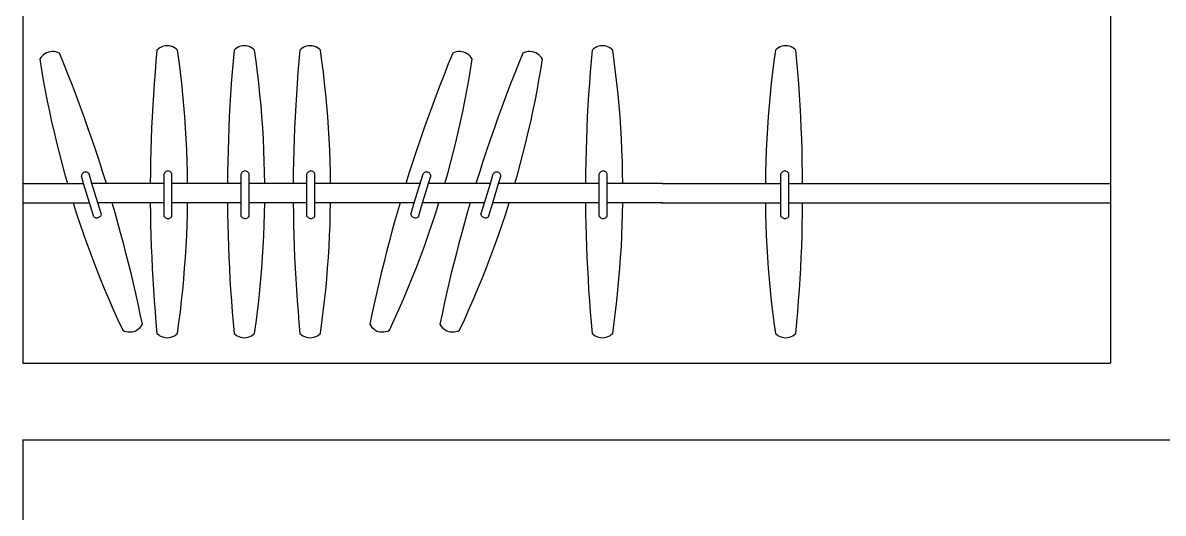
# Model space of a CAD drawing. Header units: centimetres. Extents: x 921 to 2601, y 2858 to 4336.
# Drawn here: x 1569.1 to 1765.6, y 3745.3 to 3829.8 of the extents above; entities that cross this region are included whole.
import ezdxf

# ---------------------------------------------------------------- set-up
doc = ezdxf.new("R2010")
doc.units = ezdxf.units.CM
doc.layers.add('結構', color=7, linetype='Continuous')

msp = doc.modelspace()

# ---------------------------------------------------------------- linework, layer by layer
at = {"layer": '結構'}
for p, q in [((1569.13, 3831.77), (1569.13, 3802.05)), ((1756.52, 3831.77), (1756.52, 3802.05)), ((1593.06, 3825.61), (1592.77, 3825.46)), ((1593.37, 3825.72), (1593.06, 3825.61)), ((1593.69, 3825.78), (1593.37, 3825.72)), ((1594.02, 3825.8), (1593.69, 3825.78)), ((1594.34, 3825.78), (1594.02, 3825.8)), ((1594.66, 3825.72), (1594.34, 3825.78)), ((1594.97, 3825.61), (1594.66, 3825.72)), ((1595.27, 3825.46), (1594.97, 3825.61)), ((1606.35, 3825.61), (1606.06, 3825.46)), ((1606.66, 3825.72), (1606.35, 3825.61)), ((1606.98, 3825.78), (1606.66, 3825.72)), ((1607.31, 3825.8), (1606.98, 3825.78)), ((1607.64, 3825.78), (1607.31, 3825.8)), ((1607.96, 3825.72), (1607.64, 3825.78)), ((1608.27, 3825.61), (1607.96, 3825.72)), ((1608.56, 3825.46), (1608.27, 3825.61)), ((1617.69, 3825.61), (1617.39, 3825.46)), ((1618, 3825.72), (1617.69, 3825.61)), ((1618.32, 3825.78), (1618, 3825.72)), ((1618.64, 3825.8), (1618.32, 3825.78)), ((1618.97, 3825.78), (1618.64, 3825.8)), ((1619.29, 3825.72), (1618.97, 3825.78)), ((1619.6, 3825.61), (1619.29, 3825.72)), ((1619.9, 3825.46), (1619.6, 3825.61)), ((1668.04, 3825.61), (1667.75, 3825.46)), ((1668.35, 3825.72), (1668.04, 3825.61)), ((1668.67, 3825.78), (1668.35, 3825.72)), ((1669, 3825.8), (1668.67, 3825.78)), ((1669.33, 3825.78), (1669, 3825.8)), ((1669.65, 3825.72), (1669.33, 3825.78)), ((1669.96, 3825.61), (1669.65, 3825.72)), ((1670.25, 3825.46), (1669.96, 3825.61)), ((1699.62, 3825.61), (1699.33, 3825.46)), ((1699.93, 3825.72), (1699.62, 3825.61)), ((1700.25, 3825.78), (1699.93, 3825.72)), ((1700.58, 3825.8), (1700.25, 3825.78)), ((1700.9, 3825.78), (1700.58, 3825.8)), ((1701.22, 3825.72), (1700.9, 3825.78)), ((1701.53, 3825.61), (1701.22, 3825.72)), ((1701.83, 3825.46), (1701.53, 3825.61)), ((1572.24, 3823.75), (1572.07, 3823.47)), ((1572.45, 3824), (1572.24, 3823.75)), ((1572.69, 3824.23), (1572.45, 3824)), ((1572.95, 3824.42), (1572.69, 3824.23)), ((1573.24, 3824.58), (1572.95, 3824.42)), ((1573.55, 3824.69), (1573.24, 3824.58)), ((1573.87, 3824.77), (1573.55, 3824.69)), ((1574.19, 3824.8), (1573.87, 3824.77)), ((1574.52, 3824.79), (1574.19, 3824.8)), ((1574.84, 3824.73), (1574.52, 3824.79)), ((1575.16, 3824.64), (1574.84, 3824.73)), ((1575.45, 3824.5), (1575.16, 3824.64)), ((1576.21, 3822.66), (1575.45, 3824.5)), ((1592.25, 3825.06), (1592.08, 3823.15)), ((1592.49, 3825.28), (1592.25, 3825.06)), ((1592.77, 3825.46), (1592.49, 3825.28)), ((1595.54, 3825.28), (1595.27, 3825.46)), ((1595.78, 3825.06), (1595.54, 3825.28)), ((1596.05, 3823.16), (1595.78, 3825.06)), ((1605.54, 3825.06), (1605.37, 3823.15)), ((1605.79, 3825.28), (1605.54, 3825.06)), ((1606.06, 3825.46), (1605.79, 3825.28)), ((1608.83, 3825.28), (1608.56, 3825.46)), ((1609.08, 3825.06), (1608.83, 3825.28)), ((1609.34, 3823.16), (1609.08, 3825.06)), ((1616.88, 3825.06), (1616.7, 3823.15)), ((1617.12, 3825.28), (1616.88, 3825.06)), ((1617.39, 3825.46), (1617.12, 3825.28)), ((1620.17, 3825.28), (1619.9, 3825.46)), ((1620.41, 3825.06), (1620.17, 3825.28)), ((1620.67, 3823.16), (1620.41, 3825.06)), ((1643.2, 3824.5), (1642.45, 3822.66)), ((1643.5, 3824.64), (1643.2, 3824.5)), ((1643.81, 3824.73), (1643.5, 3824.64)), ((1644.14, 3824.79), (1643.81, 3824.73)), ((1644.47, 3824.8), (1644.14, 3824.79)), ((1644.79, 3824.77), (1644.47, 3824.8)), ((1645.11, 3824.69), (1644.79, 3824.77)), ((1645.42, 3824.58), (1645.11, 3824.69)), ((1645.7, 3824.42), (1645.42, 3824.58)), ((1645.97, 3824.23), (1645.7, 3824.42)), ((1646.21, 3824), (1645.97, 3824.23)), ((1646.41, 3823.75), (1646.21, 3824)), ((1646.58, 3823.47), (1646.41, 3823.75)), ((1655.29, 3824.5), (1654.54, 3822.66)), ((1655.59, 3824.64), (1655.29, 3824.5)), ((1655.9, 3824.73), (1655.59, 3824.64)), ((1656.22, 3824.79), (1655.9, 3824.73)), ((1656.55, 3824.8), (1656.22, 3824.79)), ((1656.88, 3824.77), (1656.55, 3824.8)), ((1657.19, 3824.69), (1656.88, 3824.77)), ((1657.5, 3824.58), (1657.19, 3824.69)), ((1657.79, 3824.42), (1657.5, 3824.58)), ((1658.05, 3824.23), (1657.79, 3824.42)), ((1658.29, 3824), (1658.05, 3824.23)), ((1658.5, 3823.75), (1658.29, 3824)), ((1658.67, 3823.47), (1658.5, 3823.75)), ((1667.23, 3825.06), (1667.06, 3823.15)), ((1667.48, 3825.28), (1667.23, 3825.06)), ((1667.75, 3825.46), (1667.48, 3825.28)), ((1670.52, 3825.28), (1670.25, 3825.46)), ((1670.77, 3825.06), (1670.52, 3825.28)), ((1671.03, 3823.16), (1670.77, 3825.06)), ((1698.81, 3825.06), (1698.55, 3823.16)), ((1699.05, 3825.28), (1698.81, 3825.06)), ((1699.33, 3825.46), (1699.05, 3825.28)), ((1702.1, 3825.28), (1701.83, 3825.46)), ((1702.34, 3825.06), (1702.1, 3825.28)), ((1702.52, 3823.15), (1702.34, 3825.06)), ((1572.07, 3823.47), (1572.36, 3821.66)), ((1572.36, 3821.66), (1572.67, 3819.86)), ((1576.94, 3820.81), (1576.21, 3822.66)), ((1592.08, 3823.15), (1591.92, 3821.24)), ((1596.29, 3821.25), (1596.05, 3823.16)), ((1605.37, 3823.15), (1605.21, 3821.24)), ((1609.58, 3821.25), (1609.34, 3823.16)), ((1616.7, 3823.15), (1616.54, 3821.24)), ((1620.92, 3821.25), (1620.67, 3823.16)), ((1642.45, 3822.66), (1641.71, 3820.81)), ((1645.98, 3819.86), (1646.29, 3821.66)), ((1646.29, 3821.66), (1646.58, 3823.47)), ((1654.54, 3822.66), (1653.8, 3820.81)), ((1658.07, 3819.86), (1658.38, 3821.66)), ((1658.38, 3821.66), (1658.67, 3823.47)), ((1667.06, 3823.15), (1666.9, 3821.24)), ((1671.27, 3821.25), (1671.03, 3823.16)), ((1698.55, 3823.16), (1698.3, 3821.25)), ((1702.68, 3821.24), (1702.52, 3823.15)), ((1572.67, 3819.86), (1573, 3818.06)), ((1577.67, 3818.96), (1576.94, 3820.81)), ((1591.92, 3821.24), (1591.77, 3819.32)), ((1596.51, 3819.33), (1596.29, 3821.25)), ((1605.21, 3821.24), (1605.06, 3819.32)), ((1609.8, 3819.33), (1609.58, 3821.25)), ((1616.54, 3821.24), (1616.4, 3819.32)), ((1621.14, 3819.33), (1620.92, 3821.25)), ((1641.71, 3820.81), (1640.99, 3818.96)), ((1645.65, 3818.06), (1645.98, 3819.86)), ((1653.8, 3820.81), (1653.07, 3818.96)), ((1657.74, 3818.06), (1658.07, 3819.86)), ((1666.9, 3821.24), (1666.75, 3819.32)), ((1671.49, 3819.33), (1671.27, 3821.25)), ((1698.3, 3821.25), (1698.08, 3819.33)), ((1702.82, 3819.32), (1702.68, 3821.24)), ((1573, 3818.06), (1573.35, 3816.26)), ((1578.38, 3817.1), (1577.67, 3818.96)), ((1591.77, 3819.32), (1591.64, 3817.4)), ((1596.71, 3817.42), (1596.51, 3819.33)), ((1605.06, 3819.32), (1604.93, 3817.4)), ((1610, 3817.42), (1609.8, 3819.33)), ((1616.4, 3819.32), (1616.27, 3817.4)), ((1621.34, 3817.42), (1621.14, 3819.33)), ((1640.99, 3818.96), (1640.28, 3817.1)), ((1645.31, 3816.26), (1645.65, 3818.06)), ((1653.07, 3818.96), (1652.37, 3817.1)), ((1657.39, 3816.26), (1657.74, 3818.06)), ((1666.75, 3819.32), (1666.62, 3817.4)), ((1671.69, 3817.42), (1671.49, 3819.33)), ((1698.08, 3819.33), (1697.88, 3817.42)), ((1702.95, 3817.4), (1702.82, 3819.32)), ((1573.35, 3816.26), (1573.72, 3814.47)), ((1579.07, 3815.24), (1578.38, 3817.1)), ((1591.64, 3817.4), (1591.52, 3815.49)), ((1596.89, 3815.5), (1596.71, 3817.42)), ((1604.93, 3817.4), (1604.81, 3815.49)), ((1610.18, 3815.5), (1610, 3817.42)), ((1616.27, 3817.4), (1616.15, 3815.49)), ((1621.51, 3815.5), (1621.34, 3817.42)), ((1640.28, 3817.1), (1639.59, 3815.24)), ((1644.94, 3814.47), (1645.31, 3816.26)), ((1652.37, 3817.1), (1651.67, 3815.24)), ((1657.02, 3814.47), (1657.39, 3816.26)), ((1666.62, 3817.4), (1666.5, 3815.49)), ((1671.87, 3815.5), (1671.69, 3817.42)), ((1697.88, 3817.42), (1697.71, 3815.5)), ((1703.07, 3815.49), (1702.95, 3817.4)), ((1573.72, 3814.47), (1574.1, 3812.68)), ((1579.75, 3813.37), (1579.07, 3815.24)), ((1591.52, 3815.49), (1591.42, 3813.57)), ((1597.04, 3813.59), (1596.89, 3815.5)), ((1604.81, 3815.49), (1604.71, 3813.57)), ((1610.34, 3813.59), (1610.18, 3815.5)), ((1616.15, 3815.49), (1616.05, 3813.57)), ((1621.67, 3813.59), (1621.51, 3815.5)), ((1639.59, 3815.24), (1638.91, 3813.37)), ((1644.55, 3812.68), (1644.94, 3814.47)), ((1651.67, 3815.24), (1650.99, 3813.37)), ((1656.64, 3812.68), (1657.02, 3814.47)), ((1666.5, 3815.49), (1666.4, 3813.57)), ((1672.03, 3813.59), (1671.87, 3815.5)), ((1697.71, 3815.5), (1697.55, 3813.59)), ((1703.18, 3813.57), (1703.07, 3815.49)), ((1574.1, 3812.68), (1574.51, 3810.9)), ((1580.42, 3811.49), (1579.75, 3813.37)), ((1591.42, 3813.57), (1591.33, 3811.65)), ((1597.18, 3811.67), (1597.04, 3813.59)), ((1604.71, 3813.57), (1604.62, 3811.65)), ((1610.47, 3811.67), (1610.34, 3813.59)), ((1616.05, 3813.57), (1615.96, 3811.65)), ((1621.81, 3811.67), (1621.67, 3813.59)), ((1638.91, 3813.37), (1638.24, 3811.49)), ((1644.15, 3810.9), (1644.55, 3812.68)), ((1650.99, 3813.37), (1650.32, 3811.49)), ((1656.23, 3810.9), (1656.64, 3812.68)), ((1666.4, 3813.57), (1666.31, 3811.65)), ((1672.16, 3811.67), (1672.03, 3813.59)), ((1697.55, 3813.59), (1697.42, 3811.67)), ((1703.26, 3811.65), (1703.18, 3813.57)), ((1574.51, 3810.9), (1574.93, 3809.12)), ((1581.07, 3809.62), (1580.42, 3811.49)), ((1591.33, 3811.65), (1591.26, 3809.73)), ((1597.29, 3809.74), (1597.18, 3811.67)), ((1604.62, 3811.65), (1604.55, 3809.73)), ((1610.58, 3809.74), (1610.47, 3811.67)), ((1615.96, 3811.65), (1615.88, 3809.73)), ((1621.92, 3809.74), (1621.81, 3811.67)), ((1638.24, 3811.49), (1637.59, 3809.62)), ((1643.72, 3809.12), (1644.15, 3810.9)), ((1650.32, 3811.49), (1649.67, 3809.62)), ((1655.81, 3809.12), (1656.23, 3810.9)), ((1666.31, 3811.65), (1666.24, 3809.73)), ((1672.27, 3809.74), (1672.16, 3811.67)), ((1697.42, 3811.67), (1697.3, 3809.74)), ((1703.34, 3809.73), (1703.26, 3811.65)), ((1574.93, 3809.12), (1575.38, 3807.34)), ((1581.71, 3807.73), (1581.07, 3809.62)), ((1591.26, 3809.73), (1591.19, 3807.81)), ((1597.38, 3807.82), (1597.29, 3809.74)), ((1604.55, 3809.73), (1604.49, 3807.81)), ((1610.67, 3807.82), (1610.58, 3809.74)), ((1615.88, 3809.73), (1615.82, 3807.81)), ((1622.01, 3807.82), (1621.92, 3809.74)), ((1637.59, 3809.62), (1636.95, 3807.73)), ((1643.28, 3807.34), (1643.72, 3809.12)), ((1649.67, 3809.62), (1649.03, 3807.73)), ((1655.36, 3807.34), (1655.81, 3809.12)), ((1666.24, 3809.73), (1666.18, 3807.81)), ((1672.37, 3807.82), (1672.27, 3809.74)), ((1697.3, 3809.74), (1697.21, 3807.82)), ((1703.4, 3807.81), (1703.34, 3809.73)), ((1575.38, 3807.34), (1575.84, 3805.57)), ((1582.33, 3805.84), (1581.71, 3807.73)), ((1591.19, 3807.81), (1591.15, 3805.89)), ((1597.45, 3805.9), (1597.38, 3807.82)), ((1597.5, 3803.97), (1597.45, 3805.9)), ((1604.49, 3807.81), (1604.44, 3805.89)), ((1610.74, 3805.9), (1610.67, 3807.82)), ((1610.79, 3803.97), (1610.74, 3805.9)), ((1615.82, 3807.81), (1615.78, 3805.89)), ((1622.08, 3805.9), (1622.01, 3807.82)), ((1622.13, 3803.97), (1622.08, 3805.9)), ((1636.95, 3807.73), (1636.33, 3805.84)), ((1642.82, 3805.57), (1643.28, 3807.34)), ((1649.03, 3807.73), (1648.41, 3805.84)), ((1654.9, 3805.57), (1655.36, 3807.34)), ((1666.18, 3807.81), (1666.13, 3805.89)), ((1672.44, 3805.9), (1672.37, 3807.82)), ((1672.48, 3803.97), (1672.44, 3805.9)), ((1697.14, 3805.9), (1697.09, 3803.97)), ((1697.21, 3807.82), (1697.14, 3805.9)), ((1703.44, 3805.89), (1703.4, 3807.81)), ((1575.84, 3805.57), (1576.32, 3803.81)), ((1579.59, 3803.96), (1579.47, 3803.87)), ((1579.74, 3804.02), (1579.59, 3803.96)), ((1579.89, 3804.05), (1579.74, 3804.02)), ((1580.04, 3804.05), (1579.89, 3804.05)), ((1580.19, 3804.01), (1580.04, 3804.05)), ((1580.33, 3803.94), (1580.19, 3804.01)), ((1580.45, 3803.84), (1580.33, 3803.94)), ((1582.94, 3803.95), (1582.33, 3805.84)), ((1583.53, 3802.05), (1582.94, 3803.95)), ((1591.12, 3803.97), (1591.1, 3802.05)), ((1591.15, 3805.89), (1591.12, 3803.97)), ((1593.61, 3803.98), (1593.52, 3803.85)), ((1593.72, 3804.08), (1593.61, 3803.98)), ((1593.85, 3804.16), (1593.72, 3804.08)), ((1594, 3804.21), (1593.85, 3804.16)), ((1594.15, 3804.23), (1594, 3804.21)), ((1594.3, 3804.21), (1594.15, 3804.23)), ((1594.45, 3804.16), (1594.3, 3804.21)), ((1594.58, 3804.08), (1594.45, 3804.16)), ((1594.69, 3803.98), (1594.58, 3804.08)), ((1594.78, 3803.85), (1594.69, 3803.98)), ((1597.53, 3802.05), (1597.5, 3803.97)), ((1604.41, 3803.97), (1604.39, 3802.05)), ((1604.44, 3805.89), (1604.41, 3803.97)), ((1606.9, 3803.98), (1606.81, 3803.85)), ((1607.01, 3804.08), (1606.9, 3803.98)), ((1607.14, 3804.16), (1607.01, 3804.08)), ((1607.29, 3804.21), (1607.14, 3804.16)), ((1607.44, 3804.23), (1607.29, 3804.21)), ((1607.6, 3804.21), (1607.44, 3804.23)), ((1607.74, 3804.16), (1607.6, 3804.21)), ((1607.87, 3804.08), (1607.74, 3804.16)), ((1607.98, 3803.98), (1607.87, 3804.08)), ((1608.07, 3803.85), (1607.98, 3803.98)), ((1610.82, 3802.05), (1610.79, 3803.97)), ((1615.74, 3803.97), (1615.73, 3802.05)), ((1615.78, 3805.89), (1615.74, 3803.97)), ((1618.23, 3803.98), (1618.15, 3803.85)), ((1618.35, 3804.08), (1618.23, 3803.98)), ((1618.48, 3804.16), (1618.35, 3804.08)), ((1618.62, 3804.21), (1618.48, 3804.16)), ((1618.78, 3804.23), (1618.62, 3804.21)), ((1618.93, 3804.21), (1618.78, 3804.23)), ((1619.08, 3804.16), (1618.93, 3804.21)), ((1619.21, 3804.08), (1619.08, 3804.16)), ((1619.32, 3803.98), (1619.21, 3804.08)), ((1619.4, 3803.85), (1619.32, 3803.98)), ((1622.15, 3802.05), (1622.13, 3803.97)), ((1635.72, 3803.95), (1635.13, 3802.05)), ((1636.33, 3805.84), (1635.72, 3803.95)), ((1638.33, 3803.94), (1638.21, 3803.84)), ((1638.47, 3804.01), (1638.33, 3803.94)), ((1638.62, 3804.05), (1638.47, 3804.01)), ((1638.77, 3804.05), (1638.62, 3804.05)), ((1638.92, 3804.02), (1638.77, 3804.05)), ((1639.06, 3803.96), (1638.92, 3804.02)), ((1639.19, 3803.87), (1639.06, 3803.96)), ((1642.34, 3803.81), (1642.82, 3805.57)), ((1647.8, 3803.95), (1647.21, 3802.05)), ((1648.41, 3805.84), (1647.8, 3803.95)), ((1650.41, 3803.94), (1650.29, 3803.84)), ((1650.55, 3804.01), (1650.41, 3803.94)), ((1650.7, 3804.05), (1650.55, 3804.01)), ((1650.86, 3804.05), (1650.7, 3804.05)), ((1651.01, 3804.02), (1650.86, 3804.05)), ((1651.15, 3803.96), (1651.01, 3804.02)), ((1651.27, 3803.87), (1651.15, 3803.96)), ((1654.42, 3803.81), (1654.9, 3805.57)), ((1666.1, 3803.97), (1666.08, 3802.05)), ((1666.13, 3805.89), (1666.1, 3803.97)), ((1668.59, 3803.98), (1668.51, 3803.85)), ((1668.7, 3804.08), (1668.59, 3803.98)), ((1668.83, 3804.16), (1668.7, 3804.08)), ((1668.98, 3804.21), (1668.83, 3804.16)), ((1669.13, 3804.23), (1668.98, 3804.21)), ((1669.29, 3804.21), (1669.13, 3804.23)), ((1669.43, 3804.16), (1669.29, 3804.21)), ((1669.56, 3804.08), (1669.43, 3804.16)), ((1669.68, 3803.98), (1669.56, 3804.08)), ((1669.76, 3803.85), (1669.68, 3803.98)), ((1672.51, 3802.05), (1672.48, 3803.97)), ((1697.09, 3803.97), (1697.07, 3802.05)), ((1699.9, 3803.98), (1699.82, 3803.85)), ((1700.01, 3804.08), (1699.9, 3803.98)), ((1700.14, 3804.16), (1700.01, 3804.08)), ((1700.29, 3804.21), (1700.14, 3804.16)), ((1700.44, 3804.23), (1700.29, 3804.21)), ((1700.6, 3804.21), (1700.44, 3804.23)), ((1700.74, 3804.16), (1700.6, 3804.21)), ((1700.87, 3804.08), (1700.74, 3804.16)), ((1700.99, 3803.98), (1700.87, 3804.08)), ((1701.07, 3803.85), (1700.99, 3803.98)), ((1703.48, 3803.97), (1703.44, 3805.89)), ((1703.49, 3802.05), (1703.48, 3803.97)), ((1569.13, 3802.05), (1576.82, 3802.05)), ((1569.13, 3802.05), (1569.13, 3798.74)), ((1576.32, 3803.81), (1576.82, 3802.05)), ((1576.82, 3802.05), (1579.62, 3802.05)), ((1579.25, 3803.48), (1579.23, 3803.32)), ((1579.62, 3802.05), (1579.23, 3803.32)), ((1579.29, 3803.62), (1579.25, 3803.48)), ((1579.37, 3803.76), (1579.29, 3803.62)), ((1579.47, 3803.87), (1579.37, 3803.76)), ((1580.64, 3798.74), (1579.62, 3802.05)), ((1580.54, 3803.72), (1580.45, 3803.84)), ((1581.05, 3802.05), (1580.54, 3803.72)), ((1582.07, 3798.74), (1581.05, 3802.05)), ((1583.53, 3802.05), (1581.05, 3802.05)), ((1591.1, 3802.05), (1583.53, 3802.05)), ((1593.47, 3802.05), (1591.1, 3802.05)), ((1593.52, 3803.85), (1593.47, 3803.71)), ((1593.47, 3802.05), (1593.47, 3803.71)), ((1593.47, 3798.74), (1593.47, 3802.05)), ((1594.83, 3803.71), (1594.78, 3803.85)), ((1594.83, 3802.05), (1594.83, 3803.71)), ((1597.53, 3802.05), (1594.83, 3802.05)), ((1594.83, 3798.74), (1594.83, 3802.05)), ((1604.39, 3802.05), (1597.53, 3802.05)), ((1606.76, 3802.05), (1604.39, 3802.05)), ((1606.81, 3803.85), (1606.76, 3803.71)), ((1606.76, 3802.05), (1606.76, 3803.71)), ((1606.76, 3798.74), (1606.76, 3802.05)), ((1608.13, 3803.71), (1608.07, 3803.85)), ((1608.13, 3802.05), (1608.13, 3803.71)), ((1610.14, 3802.05), (1608.13, 3802.05)), ((1608.13, 3798.74), (1608.13, 3802.05)), ((1610.82, 3802.05), (1610.14, 3802.05)), ((1615.73, 3802.05), (1610.82, 3802.05)), ((1618.09, 3802.05), (1615.73, 3802.05)), ((1618.15, 3803.85), (1618.09, 3803.71)), ((1618.09, 3802.05), (1618.09, 3803.71)), ((1618.09, 3798.74), (1618.09, 3802.05)), ((1619.46, 3803.71), (1619.4, 3803.85)), ((1619.46, 3802.05), (1619.46, 3803.71)), ((1622.15, 3802.05), (1619.46, 3802.05)), ((1619.46, 3798.74), (1619.46, 3802.05)), ((1635.13, 3802.05), (1622.15, 3802.05)), ((1637.6, 3802.05), (1635.13, 3802.05)), ((1636.59, 3798.74), (1637.6, 3802.05)), ((1637.6, 3802.05), (1638.12, 3803.72)), ((1638.02, 3798.74), (1639.03, 3802.05)), ((1638.21, 3803.84), (1638.12, 3803.72)), ((1639.03, 3802.05), (1639.42, 3803.32)), ((1641.84, 3802.05), (1639.03, 3802.05)), ((1639.29, 3803.76), (1639.19, 3803.87)), ((1639.37, 3803.62), (1639.29, 3803.76)), ((1639.41, 3803.48), (1639.37, 3803.62)), ((1639.42, 3803.32), (1639.41, 3803.48)), ((1641.84, 3802.05), (1642.34, 3803.81)), ((1647.21, 3802.05), (1641.84, 3802.05)), ((1649.69, 3802.05), (1647.21, 3802.05)), ((1648.67, 3798.74), (1649.69, 3802.05)), ((1649.69, 3802.05), (1650.2, 3803.72)), ((1650.11, 3798.74), (1651.12, 3802.05)), ((1650.29, 3803.84), (1650.2, 3803.72)), ((1651.12, 3802.05), (1651.51, 3803.32)), ((1653.92, 3802.05), (1651.12, 3802.05)), ((1651.38, 3803.76), (1651.27, 3803.87)), ((1651.45, 3803.62), (1651.38, 3803.76)), ((1651.5, 3803.48), (1651.45, 3803.62)), ((1651.51, 3803.32), (1651.5, 3803.48)), ((1653.92, 3802.05), (1654.42, 3803.81)), ((1664.84, 3802.05), (1653.92, 3802.05)), ((1665.61, 3802.05), (1664.84, 3802.05)), ((1666.08, 3802.05), (1665.61, 3802.05)), ((1668.45, 3802.05), (1666.08, 3802.05)), ((1668.51, 3803.85), (1668.45, 3803.71)), ((1668.45, 3802.05), (1668.45, 3803.71)), ((1668.45, 3798.74), (1668.45, 3802.05)), ((1669.82, 3803.71), (1669.76, 3803.85)), ((1669.82, 3802.05), (1669.82, 3803.71)), ((1669.82, 3798.74), (1669.82, 3802.05)), ((1672.51, 3802.05), (1669.82, 3802.05)), ((1679.19, 3802.05), (1672.51, 3802.05)), ((1679.36, 3802.05), (1679.19, 3802.05)), ((1679.36, 3802.05), (1697.07, 3802.05)), ((1697.07, 3802.05), (1699.76, 3802.05)), ((1699.82, 3803.85), (1699.76, 3803.71)), ((1699.76, 3802.05), (1699.76, 3803.71)), ((1699.76, 3798.74), (1699.76, 3802.05)), ((1701.13, 3803.71), (1701.07, 3803.85)), ((1701.13, 3802.05), (1701.13, 3803.71)), ((1701.13, 3802.05), (1703.49, 3802.05)), ((1701.13, 3798.74), (1701.13, 3802.05)), ((1703.49, 3802.05), (1703.97, 3802.05)), ((1703.97, 3802.05), (1704.74, 3802.05)), ((1704.74, 3802.05), (1756.52, 3802.05)), ((1756.52, 3802.05), (1756.52, 3798.74)), ((1569.13, 3798.74), (1577.82, 3798.74)), ((1569.13, 3798.74), (1569.13, 3771.15)), ((1577.82, 3798.74), (1578.41, 3796.87)), ((1577.82, 3798.74), (1580.45, 3798.74)), ((1580.45, 3798.74), (1580.64, 3798.74)), ((1581.37, 3796.35), (1580.64, 3798.74)), ((1582.68, 3796.75), (1582.07, 3798.74)), ((1584.53, 3798.74), (1582.07, 3798.74)), ((1585.03, 3797.02), (1584.53, 3798.74)), ((1591.1, 3798.74), (1584.53, 3798.74)), ((1591.1, 3798.74), (1591.12, 3796.87)), ((1593.47, 3798.74), (1591.1, 3798.74)), ((1593.47, 3796.41), (1593.47, 3798.74)), ((1594.83, 3796.41), (1594.83, 3798.74)), ((1597.52, 3798.74), (1594.83, 3798.74)), ((1597.49, 3796.86), (1597.52, 3798.74)), ((1604.4, 3798.74), (1597.52, 3798.74)), ((1604.4, 3798.74), (1604.42, 3796.87)), ((1606.76, 3798.74), (1604.4, 3798.74)), ((1606.76, 3796.41), (1606.76, 3798.74)), ((1608.13, 3796.41), (1608.13, 3798.74)), ((1610.14, 3798.74), (1608.13, 3798.74)), ((1610.81, 3798.74), (1610.14, 3798.74)), ((1610.78, 3796.86), (1610.81, 3798.74)), ((1615.73, 3798.74), (1610.81, 3798.74)), ((1615.73, 3798.74), (1615.75, 3796.87)), ((1618.09, 3798.74), (1615.73, 3798.74)), ((1618.09, 3796.41), (1618.09, 3798.74)), ((1619.46, 3796.41), (1619.46, 3798.74)), ((1622.15, 3798.74), (1619.46, 3798.74)), ((1622.12, 3796.86), (1622.15, 3798.74)), ((1634.13, 3798.74), (1622.15, 3798.74)), ((1634.13, 3798.74), (1633.63, 3797.02)), ((1636.59, 3798.74), (1634.13, 3798.74)), ((1635.98, 3796.75), (1636.59, 3798.74)), ((1637.29, 3796.35), (1638.02, 3798.74)), ((1640.84, 3798.74), (1638.02, 3798.74)), ((1640.24, 3796.87), (1640.84, 3798.74)), ((1646.21, 3798.74), (1640.84, 3798.74)), ((1646.21, 3798.74), (1645.71, 3797.02)), ((1648.67, 3798.74), (1646.21, 3798.74)), ((1648.06, 3796.75), (1648.67, 3798.74)), ((1649.37, 3796.35), (1650.11, 3798.74)), ((1652.92, 3798.74), (1650.11, 3798.74)), ((1652.33, 3796.87), (1652.92, 3798.74)), ((1664.84, 3798.74), (1652.92, 3798.74)), ((1665.61, 3798.74), (1664.84, 3798.74)), ((1666.09, 3798.74), (1665.61, 3798.74)), ((1668.45, 3798.74), (1666.09, 3798.74)), ((1666.09, 3798.74), (1666.11, 3796.87)), ((1668.45, 3796.41), (1668.45, 3798.74)), ((1679.36, 3798.74), (1669.82, 3798.74)), ((1669.82, 3796.41), (1669.82, 3798.74)), ((1672.47, 3796.86), (1672.5, 3798.74)), ((1679.19, 3798.74), (1679.36, 3798.74)), ((1679.36, 3798.74), (1697.07, 3798.74)), ((1697.07, 3798.74), (1697.1, 3796.86)), ((1697.07, 3798.74), (1699.76, 3798.74)), ((1699.76, 3796.41), (1699.76, 3798.74)), ((1701.13, 3798.74), (1703.49, 3798.74)), ((1701.13, 3796.41), (1701.13, 3798.74)), ((1703.47, 3796.87), (1703.49, 3798.74)), ((1703.49, 3798.74), (1704.74, 3798.74)), ((1703.97, 3798.74), (1704.74, 3798.74)), ((1704.74, 3798.74), (1756.52, 3798.74)), ((1756.52, 3798.74), (1756.52, 3771.15)), ((1578.41, 3796.87), (1579.03, 3795.01)), ((1581.37, 3796.35), (1581.48, 3796.27)), ((1581.48, 3796.27), (1581.6, 3796.22)), ((1581.6, 3796.22), (1581.73, 3796.18)), ((1581.73, 3796.18), (1581.86, 3796.16)), ((1581.86, 3796.16), (1582, 3796.17)), ((1582, 3796.17), (1582.13, 3796.2)), ((1582.13, 3796.2), (1582.25, 3796.25)), ((1582.25, 3796.25), (1582.37, 3796.32)), ((1582.37, 3796.32), (1582.47, 3796.41)), ((1582.47, 3796.41), (1582.56, 3796.51)), ((1582.56, 3796.51), (1582.63, 3796.62)), ((1582.63, 3796.62), (1582.68, 3796.75)), ((1585.52, 3795.29), (1585.03, 3797.02)), ((1591.12, 3796.87), (1591.16, 3794.99)), ((1593.47, 3796.41), (1593.55, 3796.31)), ((1593.55, 3796.31), (1593.65, 3796.22)), ((1593.65, 3796.22), (1593.76, 3796.14)), ((1593.76, 3796.14), (1593.89, 3796.09)), ((1593.89, 3796.09), (1594.02, 3796.06)), ((1594.28, 3796.06), (1594.41, 3796.09)), ((1594.41, 3796.09), (1594.54, 3796.14)), ((1594.54, 3796.14), (1594.65, 3796.22)), ((1594.65, 3796.22), (1594.75, 3796.31)), ((1594.75, 3796.31), (1594.83, 3796.41)), ((1597.44, 3794.98), (1597.49, 3796.86)), ((1604.42, 3796.87), (1604.45, 3794.99)), ((1606.76, 3796.41), (1606.84, 3796.31)), ((1606.84, 3796.31), (1606.94, 3796.22)), ((1606.94, 3796.22), (1607.05, 3796.14)), ((1607.05, 3796.14), (1607.18, 3796.09)), ((1607.18, 3796.09), (1607.31, 3796.06)), ((1607.58, 3796.06), (1607.71, 3796.09)), ((1607.71, 3796.09), (1607.83, 3796.14)), ((1607.83, 3796.14), (1607.94, 3796.22)), ((1607.94, 3796.22), (1608.04, 3796.31)), ((1608.04, 3796.31), (1608.13, 3796.41)), ((1610.73, 3794.98), (1610.78, 3796.86)), ((1615.75, 3796.87), (1615.79, 3794.99)), ((1618.09, 3796.41), (1618.18, 3796.31)), ((1618.18, 3796.31), (1618.28, 3796.22)), ((1618.28, 3796.22), (1618.39, 3796.14)), ((1618.39, 3796.14), (1618.51, 3796.09)), ((1618.51, 3796.09), (1618.64, 3796.06)), ((1618.91, 3796.06), (1619.04, 3796.09)), ((1619.04, 3796.09), (1619.16, 3796.14)), ((1619.16, 3796.14), (1619.28, 3796.22)), ((1619.28, 3796.22), (1619.38, 3796.31)), ((1619.38, 3796.31), (1619.46, 3796.41)), ((1622.07, 3794.98), (1622.12, 3796.86)), ((1633.63, 3797.02), (1633.14, 3795.29)), ((1635.98, 3796.75), (1636.03, 3796.62)), ((1636.03, 3796.62), (1636.1, 3796.51)), ((1636.1, 3796.51), (1636.19, 3796.41)), ((1636.19, 3796.41), (1636.29, 3796.32)), ((1636.29, 3796.32), (1636.4, 3796.25)), ((1636.4, 3796.25), (1636.53, 3796.2)), ((1636.53, 3796.2), (1636.66, 3796.17)), ((1636.66, 3796.17), (1636.79, 3796.16)), ((1636.79, 3796.16), (1636.93, 3796.18)), ((1636.93, 3796.18), (1637.06, 3796.22)), ((1637.06, 3796.22), (1637.18, 3796.27)), ((1637.18, 3796.27), (1637.29, 3796.35)), ((1639.63, 3795.01), (1640.24, 3796.87)), ((1645.71, 3797.02), (1645.22, 3795.29)), ((1648.06, 3796.75), (1648.11, 3796.62)), ((1648.11, 3796.62), (1648.18, 3796.51)), ((1648.18, 3796.51), (1648.27, 3796.41)), ((1648.27, 3796.41), (1648.37, 3796.32)), ((1648.37, 3796.32), (1648.49, 3796.25)), ((1648.49, 3796.25), (1648.61, 3796.2)), ((1648.61, 3796.2), (1648.74, 3796.17)), ((1648.74, 3796.17), (1648.88, 3796.16)), ((1648.88, 3796.16), (1649.01, 3796.18)), ((1649.01, 3796.18), (1649.14, 3796.22)), ((1649.14, 3796.22), (1649.26, 3796.27)), ((1649.26, 3796.27), (1649.37, 3796.35)), ((1651.71, 3795.01), (1652.33, 3796.87)), ((1666.11, 3796.87), (1666.14, 3794.99)), ((1668.45, 3796.41), (1668.53, 3796.31)), ((1668.53, 3796.31), (1668.63, 3796.22)), ((1668.63, 3796.22), (1668.75, 3796.14)), ((1668.75, 3796.14), (1668.87, 3796.09)), ((1668.87, 3796.09), (1669, 3796.06)), ((1669.27, 3796.06), (1669.4, 3796.09)), ((1669.4, 3796.09), (1669.52, 3796.14)), ((1669.52, 3796.14), (1669.63, 3796.22)), ((1669.63, 3796.22), (1669.73, 3796.31)), ((1669.73, 3796.31), (1669.82, 3796.41)), ((1672.42, 3794.98), (1672.47, 3796.86)), ((1697.1, 3796.86), (1697.16, 3794.98)), ((1699.76, 3796.41), (1699.84, 3796.31)), ((1699.84, 3796.31), (1699.94, 3796.22)), ((1699.94, 3796.22), (1700.06, 3796.14)), ((1700.06, 3796.14), (1700.18, 3796.09)), ((1700.18, 3796.09), (1700.31, 3796.06)), ((1700.58, 3796.06), (1700.71, 3796.09)), ((1700.71, 3796.09), (1700.83, 3796.14)), ((1700.83, 3796.14), (1700.94, 3796.22)), ((1700.94, 3796.22), (1701.04, 3796.31)), ((1701.04, 3796.31), (1701.13, 3796.41)), ((1703.44, 3794.99), (1703.47, 3796.87)), ((1579.03, 3795.01), (1579.67, 3793.15)), ((1585.99, 3793.56), (1585.52, 3795.29)), ((1591.16, 3794.99), (1591.21, 3793.11)), ((1594.02, 3796.06), (1594.15, 3796.05)), ((1594.15, 3796.05), (1594.28, 3796.06)), ((1597.37, 3793.1), (1597.44, 3794.98)), ((1604.45, 3794.99), (1604.5, 3793.11)), ((1607.31, 3796.06), (1607.44, 3796.05)), ((1607.44, 3796.05), (1607.58, 3796.06)), ((1610.66, 3793.1), (1610.73, 3794.98)), ((1615.79, 3794.99), (1615.83, 3793.11)), ((1618.64, 3796.06), (1618.78, 3796.05)), ((1618.78, 3796.05), (1618.91, 3796.06)), ((1621.99, 3793.1), (1622.07, 3794.98)), ((1633.14, 3795.29), (1632.66, 3793.56)), ((1638.99, 3793.15), (1639.63, 3795.01)), ((1645.22, 3795.29), (1644.75, 3793.56)), ((1651.07, 3793.15), (1651.71, 3795.01)), ((1666.14, 3794.99), (1666.19, 3793.11)), ((1669, 3796.06), (1669.13, 3796.05)), ((1669.13, 3796.05), (1669.27, 3796.06)), ((1672.35, 3793.1), (1672.42, 3794.98)), ((1697.16, 3794.98), (1697.23, 3793.1)), ((1700.31, 3796.06), (1700.44, 3796.05)), ((1700.44, 3796.05), (1700.58, 3796.06)), ((1703.39, 3793.11), (1703.44, 3794.99)), ((1579.67, 3793.15), (1580.33, 3791.3)), ((1586.46, 3791.82), (1585.99, 3793.56)), ((1591.21, 3793.11), (1591.27, 3791.24)), ((1597.27, 3791.22), (1597.37, 3793.1)), ((1604.5, 3793.11), (1604.56, 3791.24)), ((1610.56, 3791.22), (1610.66, 3793.1)), ((1615.83, 3793.11), (1615.89, 3791.24)), ((1621.9, 3791.22), (1621.99, 3793.1)), ((1632.66, 3793.56), (1632.2, 3791.82)), ((1638.33, 3791.3), (1638.99, 3793.15)), ((1644.75, 3793.56), (1644.28, 3791.82)), ((1650.41, 3791.3), (1651.07, 3793.15)), ((1666.19, 3793.11), (1666.25, 3791.24)), ((1672.26, 3791.22), (1672.35, 3793.1)), ((1697.23, 3793.1), (1697.32, 3791.22)), ((1703.33, 3791.24), (1703.39, 3793.11)), ((1580.33, 3791.3), (1581.01, 3789.46)), ((1586.91, 3790.08), (1586.46, 3791.82)), ((1591.27, 3791.24), (1591.34, 3789.36)), ((1597.16, 3789.35), (1597.27, 3791.22)), ((1604.56, 3791.24), (1604.64, 3789.36)), ((1610.45, 3789.35), (1610.56, 3791.22)), ((1615.89, 3791.24), (1615.97, 3789.36)), ((1621.79, 3789.35), (1621.9, 3791.22)), ((1632.2, 3791.82), (1631.75, 3790.08)), ((1637.65, 3789.46), (1638.33, 3791.3)), ((1644.28, 3791.82), (1643.83, 3790.08)), ((1649.73, 3789.46), (1650.41, 3791.3)), ((1666.25, 3791.24), (1666.33, 3789.36)), ((1672.14, 3789.35), (1672.26, 3791.22)), ((1697.32, 3791.22), (1697.44, 3789.35)), ((1703.25, 3789.36), (1703.33, 3791.24)), ((1581.01, 3789.46), (1581.71, 3787.62)), ((1587.35, 3788.34), (1586.91, 3790.08)), ((1587.78, 3786.6), (1587.35, 3788.34)), ((1591.34, 3789.36), (1591.43, 3787.49)), ((1597.02, 3787.47), (1597.16, 3789.35)), ((1604.64, 3789.36), (1604.72, 3787.49)), ((1610.32, 3787.47), (1610.45, 3789.35)), ((1615.97, 3789.36), (1616.06, 3787.49)), ((1621.65, 3787.47), (1621.79, 3789.35)), ((1631.31, 3788.34), (1630.88, 3786.6)), ((1631.75, 3790.08), (1631.31, 3788.34)), ((1636.95, 3787.62), (1637.65, 3789.46)), ((1643.39, 3788.34), (1642.96, 3786.6)), ((1643.83, 3790.08), (1643.39, 3788.34)), ((1649.03, 3787.62), (1649.73, 3789.46)), ((1666.33, 3789.36), (1666.42, 3787.49)), ((1672.01, 3787.47), (1672.14, 3789.35)), ((1697.44, 3789.35), (1697.57, 3787.47)), ((1703.16, 3787.49), (1703.25, 3789.36)), ((1581.71, 3787.62), (1582.43, 3785.8)), ((1588.2, 3784.85), (1587.78, 3786.6)), ((1591.43, 3787.49), (1591.53, 3785.61)), ((1596.87, 3785.6), (1597.02, 3787.47)), ((1604.72, 3787.49), (1604.83, 3785.61)), ((1610.16, 3785.6), (1610.32, 3787.47)), ((1616.06, 3787.49), (1616.16, 3785.61)), ((1621.5, 3785.6), (1621.65, 3787.47)), ((1630.88, 3786.6), (1630.46, 3784.85)), ((1636.22, 3785.8), (1636.95, 3787.62)), ((1642.96, 3786.6), (1642.54, 3784.85)), ((1648.31, 3785.8), (1649.03, 3787.62)), ((1666.42, 3787.49), (1666.52, 3785.61)), ((1671.85, 3785.6), (1672.01, 3787.47)), ((1697.57, 3787.47), (1697.73, 3785.6)), ((1703.06, 3785.61), (1703.16, 3787.49)), ((1582.43, 3785.8), (1583.18, 3783.98)), ((1588.6, 3783.1), (1588.2, 3784.85)), ((1591.53, 3785.61), (1591.65, 3783.74)), ((1596.69, 3783.72), (1596.87, 3785.6)), ((1604.83, 3785.61), (1604.94, 3783.74)), ((1609.99, 3783.72), (1610.16, 3785.6)), ((1616.16, 3785.61), (1616.28, 3783.74)), ((1621.32, 3783.72), (1621.5, 3785.6)), ((1630.46, 3784.85), (1630.06, 3783.1)), ((1635.48, 3783.98), (1636.22, 3785.8)), ((1642.54, 3784.85), (1642.14, 3783.1)), ((1647.56, 3783.98), (1648.31, 3785.8)), ((1666.52, 3785.61), (1666.63, 3783.74)), ((1671.68, 3783.72), (1671.85, 3785.6)), ((1697.73, 3785.6), (1697.9, 3783.72)), ((1702.94, 3783.74), (1703.06, 3785.61)), ((1583.18, 3783.98), (1583.94, 3782.17)), ((1588.99, 3781.34), (1588.6, 3783.1)), ((1591.65, 3783.74), (1591.78, 3781.87)), ((1596.5, 3781.85), (1596.69, 3783.72)), ((1604.94, 3783.74), (1605.07, 3781.87)), ((1609.79, 3781.85), (1609.99, 3783.72)), ((1616.28, 3783.74), (1616.41, 3781.87)), ((1621.12, 3781.85), (1621.32, 3783.72)), ((1630.06, 3783.1), (1629.66, 3781.34)), ((1634.71, 3782.17), (1635.48, 3783.98)), ((1642.14, 3783.1), (1641.75, 3781.34)), ((1646.8, 3782.17), (1647.56, 3783.98)), ((1666.63, 3783.74), (1666.76, 3781.87)), ((1671.48, 3781.85), (1671.68, 3783.72)), ((1697.9, 3783.72), (1698.1, 3781.85)), ((1702.81, 3781.87), (1702.94, 3783.74)), ((1583.94, 3782.17), (1584.73, 3780.37)), ((1584.73, 3780.37), (1585.53, 3778.58)), ((1589.37, 3779.59), (1588.99, 3781.34)), ((1591.78, 3781.87), (1591.92, 3779.99)), ((1596.28, 3779.98), (1596.5, 3781.85)), ((1605.07, 3781.87), (1605.22, 3779.99)), ((1609.57, 3779.98), (1609.79, 3781.85)), ((1616.41, 3781.87), (1616.55, 3779.99)), ((1620.91, 3779.98), (1621.12, 3781.85)), ((1629.66, 3781.34), (1629.28, 3779.59)), ((1633.12, 3778.58), (1633.93, 3780.37)), ((1633.93, 3780.37), (1634.71, 3782.17)), ((1641.75, 3781.34), (1641.37, 3779.59)), ((1645.21, 3778.58), (1646.01, 3780.37)), ((1646.01, 3780.37), (1646.8, 3782.17)), ((1666.76, 3781.87), (1666.91, 3779.99)), ((1671.26, 3779.98), (1671.48, 3781.85)), ((1698.1, 3781.85), (1698.31, 3779.98)), ((1702.67, 3779.99), (1702.81, 3781.87)), ((1585.53, 3778.58), (1586.36, 3776.79)), ((1589.74, 3777.83), (1589.37, 3779.59)), ((1591.92, 3779.99), (1592.08, 3778.12)), ((1596.04, 3778.12), (1596.28, 3779.98)), ((1605.22, 3779.99), (1605.37, 3778.12)), ((1609.33, 3778.12), (1609.57, 3779.98)), ((1616.55, 3779.99), (1616.71, 3778.12)), ((1620.67, 3778.12), (1620.91, 3779.98)), ((1629.28, 3779.59), (1628.92, 3777.83)), ((1632.3, 3776.79), (1633.12, 3778.58)), ((1641.37, 3779.59), (1641, 3777.83)), ((1644.38, 3776.79), (1645.21, 3778.58)), ((1666.91, 3779.99), (1667.06, 3778.12)), ((1671.03, 3778.12), (1671.26, 3779.98)), ((1698.31, 3779.98), (1698.55, 3778.12)), ((1702.51, 3778.12), (1702.67, 3779.99)), ((1586.36, 3776.79), (1586.66, 3776.66)), ((1586.66, 3776.66), (1586.97, 3776.56)), ((1586.97, 3776.56), (1587.3, 3776.51)), ((1587.3, 3776.51), (1587.62, 3776.5)), ((1587.62, 3776.5), (1587.95, 3776.53)), ((1587.95, 3776.53), (1588.27, 3776.6)), ((1588.27, 3776.6), (1588.57, 3776.72)), ((1588.57, 3776.72), (1588.86, 3776.88)), ((1588.86, 3776.88), (1589.13, 3777.07)), ((1589.13, 3777.07), (1589.37, 3777.29)), ((1589.37, 3777.29), (1589.57, 3777.55)), ((1589.57, 3777.55), (1589.74, 3777.83)), ((1592.08, 3778.12), (1592.25, 3776.25)), ((1595.78, 3776.25), (1596.04, 3778.12)), ((1605.37, 3778.12), (1605.54, 3776.25)), ((1609.08, 3776.25), (1609.33, 3778.12)), ((1616.71, 3778.12), (1616.88, 3776.25)), ((1620.41, 3776.25), (1620.67, 3778.12)), ((1628.92, 3777.83), (1629.09, 3777.55)), ((1629.09, 3777.55), (1629.29, 3777.29)), ((1629.29, 3777.29), (1629.53, 3777.07)), ((1629.53, 3777.07), (1629.8, 3776.88)), ((1629.8, 3776.88), (1630.08, 3776.72)), ((1630.08, 3776.72), (1630.39, 3776.6)), ((1630.39, 3776.6), (1630.71, 3776.53)), ((1630.71, 3776.53), (1631.03, 3776.5)), ((1631.03, 3776.5), (1631.36, 3776.51)), ((1631.36, 3776.51), (1631.69, 3776.56)), ((1631.69, 3776.56), (1632, 3776.66)), ((1632, 3776.66), (1632.3, 3776.79)), ((1641, 3777.83), (1641.17, 3777.55)), ((1641.17, 3777.55), (1641.38, 3777.29)), ((1641.38, 3777.29), (1641.61, 3777.07)), ((1641.61, 3777.07), (1641.88, 3776.88)), ((1641.88, 3776.88), (1642.17, 3776.72)), ((1642.17, 3776.72), (1642.47, 3776.6)), ((1642.47, 3776.6), (1642.79, 3776.53)), ((1642.79, 3776.53), (1643.12, 3776.5)), ((1643.12, 3776.5), (1643.45, 3776.51)), ((1643.45, 3776.51), (1643.77, 3776.56)), ((1643.77, 3776.56), (1644.08, 3776.66)), ((1644.08, 3776.66), (1644.38, 3776.79)), ((1667.06, 3778.12), (1667.23, 3776.25)), ((1670.77, 3776.25), (1671.03, 3778.12)), ((1698.55, 3778.12), (1698.81, 3776.25)), ((1702.34, 3776.25), (1702.51, 3778.12)), ((1592.25, 3776.25), (1592.49, 3776.04)), ((1592.49, 3776.04), (1592.77, 3775.85)), ((1592.77, 3775.85), (1593.06, 3775.71)), ((1593.06, 3775.71), (1593.37, 3775.6)), ((1593.37, 3775.6), (1593.69, 3775.53)), ((1593.69, 3775.53), (1594.02, 3775.51)), ((1594.02, 3775.51), (1594.34, 3775.53)), ((1594.34, 3775.53), (1594.66, 3775.6)), ((1594.66, 3775.6), (1594.97, 3775.71)), ((1594.97, 3775.71), (1595.27, 3775.85)), ((1595.27, 3775.85), (1595.54, 3776.04)), ((1595.54, 3776.04), (1595.78, 3776.25)), ((1605.54, 3776.25), (1605.79, 3776.04)), ((1605.79, 3776.04), (1606.06, 3775.85)), ((1606.06, 3775.85), (1606.35, 3775.71)), ((1606.35, 3775.71), (1606.66, 3775.6)), ((1606.66, 3775.6), (1606.98, 3775.53)), ((1606.98, 3775.53), (1607.31, 3775.51)), ((1607.31, 3775.51), (1607.64, 3775.53)), ((1607.64, 3775.53), (1607.96, 3775.6)), ((1607.96, 3775.6), (1608.27, 3775.71)), ((1608.27, 3775.71), (1608.56, 3775.85)), ((1608.56, 3775.85), (1608.83, 3776.04)), ((1608.83, 3776.04), (1609.08, 3776.25)), ((1616.88, 3776.25), (1617.12, 3776.04)), ((1617.12, 3776.04), (1617.39, 3775.85)), ((1617.39, 3775.85), (1617.69, 3775.71)), ((1617.69, 3775.71), (1618, 3775.6)), ((1618, 3775.6), (1618.32, 3775.53)), ((1618.32, 3775.53), (1618.64, 3775.51)), ((1618.64, 3775.51), (1618.97, 3775.53)), ((1618.97, 3775.53), (1619.29, 3775.6)), ((1619.29, 3775.6), (1619.6, 3775.71)), ((1619.6, 3775.71), (1619.9, 3775.85)), ((1619.9, 3775.85), (1620.17, 3776.04)), ((1620.17, 3776.04), (1620.41, 3776.25)), ((1667.23, 3776.25), (1667.48, 3776.04)), ((1667.48, 3776.04), (1667.75, 3775.85)), ((1667.75, 3775.85), (1668.04, 3775.71)), ((1668.04, 3775.71), (1668.35, 3775.6)), ((1668.35, 3775.6), (1668.67, 3775.53)), ((1668.67, 3775.53), (1669, 3775.51)), ((1669, 3775.51), (1669.33, 3775.53)), ((1669.33, 3775.53), (1669.65, 3775.6)), ((1669.65, 3775.6), (1669.96, 3775.71)), ((1669.96, 3775.71), (1670.25, 3775.85)), ((1670.25, 3775.85), (1670.52, 3776.04)), ((1670.52, 3776.04), (1670.77, 3776.25)), ((1698.81, 3776.25), (1699.05, 3776.04)), ((1699.05, 3776.04), (1699.33, 3775.85)), ((1699.33, 3775.85), (1699.62, 3775.71)), ((1699.62, 3775.71), (1699.93, 3775.6)), ((1699.93, 3775.6), (1700.25, 3775.53)), ((1700.25, 3775.53), (1700.58, 3775.51)), ((1700.58, 3775.51), (1700.9, 3775.53)), ((1700.9, 3775.53), (1701.22, 3775.6)), ((1701.22, 3775.6), (1701.53, 3775.71)), ((1701.53, 3775.71), (1701.83, 3775.85)), ((1701.83, 3775.85), (1702.1, 3776.04)), ((1702.1, 3776.04), (1702.34, 3776.25)), ((1569.13, 3771.15), (1756.52, 3771.15)), ((1569.13, 3757.92), (1569.13, 3735.88)), ((1569.13, 3757.92), (1769.75, 3757.92))]:
    msp.add_line(p, q, dxfattribs=at)

doc.saveas('drawing.dxf')
